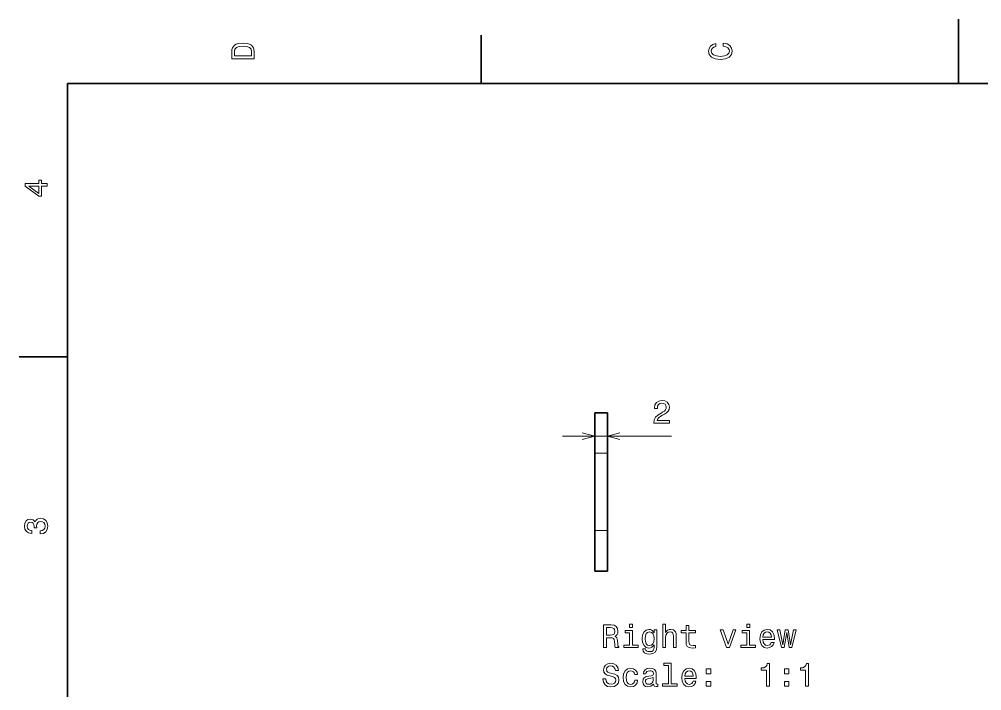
# Model space of a CAD drawing. Extents: x 0 to 297, y 0 to 210.
# Drawn here: x 2.5 to 152.1, y 105.6 to 210 of the extents above; entities that cross this region are included whole.
import ezdxf

# ---------------------------------------------------------------- set-up
doc = ezdxf.new("R2010")
doc.units = 0

msp = doc.modelspace()

# ---------------------------------------------------------------- linework, layer by layer
at = {"color": 7, "lineweight": 35, "ltscale": 0.25}
msp.add_line((148.5, 200), (148.5, 210), dxfattribs=at)
at = {"color": 7, "lineweight": 35, "ltscale": 0.1875}
for p, q in [((74.300003, 200), (74.300003, 207.5)), ((10, 157.5), (2.5, 157.5))]:
    msp.add_line(p, q, dxfattribs=at)
at = {"color": 7, "lineweight": 35}
for p, q in [((287, 200), (10, 200)), ((10, 200), (10, 10))]:
    msp.add_line(p, q, dxfattribs=at)
at = {"color": 7, "lineweight": 35, "ltscale": 0.15756}
for p, q in [((91.945457, 148.820068), (91.945457, 142.51767)), ((93.945457, 148.820068), (93.945457, 142.51767)), ((91.945457, 124.194618), (91.945457, 130.497009)), ((93.945457, 124.194618), (93.945457, 130.497009))]:
    msp.add_line(p, q, dxfattribs=at)
at = {"color": 7, "lineweight": 35, "ltscale": 0.05}
for p, q in [((93.945457, 148.820068), (91.945457, 148.820068)), ((93.945457, 124.194618), (91.945457, 124.194618))]:
    msp.add_line(p, q, dxfattribs=at)
at = {"color": 7, "lineweight": 13, "ltscale": 0.090406}
for p, q in [((91.945457, 146.820068), (91.945457, 143.203842)), ((93.945457, 146.820068), (93.945457, 143.203842))]:
    msp.add_line(p, q, dxfattribs=at)
at = {"color": 7, "lineweight": 13, "ltscale": 0.423832}
msp.add_line((86.945457, 145.203842), (103.898743, 145.203842), dxfattribs=at)
at = {"color": 7, "lineweight": 35, "ltscale": 0.300517}
for p, q in [((91.945457, 142.51767), (91.945457, 130.497009)), ((93.945457, 142.51767), (93.945457, 130.497009))]:
    msp.add_line(p, q, dxfattribs=at)
at = {"color": 7, "lineweight": 13, "ltscale": 0.05}
for p, q in [((93.945457, 142.51767), (91.945457, 142.51767)), ((93.945457, 130.497009), (91.945457, 130.497009))]:
    msp.add_line(p, q, dxfattribs=at)
at = {"color": 7, "lineweight": 13}
for points in [[(35.533215, 204.994965), (35.533215, 203.829971), (39.033215, 203.829971), (39.033215, 204.994965), (38.922264, 205.544678), (38.584366, 205.953171), (38.034657, 206.205338), (37.283215, 206.296112), (36.516644, 206.215424), (36.21405, 206.114563), (35.971977, 205.973343), (35.644165, 205.56485), (35.563473, 205.297562)], [(35.951801, 204.959656), (36.027451, 205.342941), (36.259438, 205.605194), (36.672985, 205.761536), (37.283215, 205.811966), (37.873272, 205.756485), (38.286816, 205.600143), (38.533936, 205.332855), (38.614628, 204.959656), (38.614628, 204.298996), (35.951801, 204.298996)], [(111.93206, 205.817017), (112.35569, 205.716141), (112.658287, 205.549713), (112.844887, 205.317734), (112.905403, 205.045395), (112.814629, 204.71759), (112.54229, 204.460388), (112.098488, 204.28891), (111.483215, 204.233429), (110.872986, 204.28891), (110.424141, 204.455338), (110.151802, 204.71254), (110.055984, 205.045395), (110.106415, 205.287476), (110.247627, 205.494247), (110.474571, 205.655624), (110.787247, 205.766571), (110.787247, 206.245682), (110.308144, 206.094391), (109.94503, 205.832138), (109.718086, 205.474075), (109.637398, 205.045395), (109.763474, 204.510818), (110.116501, 204.10231), (110.696472, 203.840057), (111.483215, 203.749283), (112.269958, 203.840057), (112.84993, 204.10231), (113.208, 204.510818), (113.329041, 205.045395), (113.233215, 205.51442), (112.965927, 205.892654), (112.527161, 206.159943), (111.93206, 206.301163)], [(6.833213, 184.02739), (6.833213, 184.481277), (5.965778, 184.481277), (5.965778, 184.98056), (5.56232, 184.98056), (5.56232, 184.481277), (3.408862, 184.481277), (3.408862, 184.022339), (5.521974, 182.489197), (5.965778, 182.489197), (5.965778, 184.02739)], [(5.56232, 182.912827), (3.993876, 184.02739), (5.56232, 184.02739)], [(101.150185, 147.203842), (103.555801, 147.203842), (103.555801, 147.637558), (101.65451, 147.637558), (101.760414, 147.874588), (101.941971, 148.071274), (102.50177, 148.429337), (102.799316, 148.580643), (103.132172, 148.797501), (103.369202, 149.049652), (103.505371, 149.347214), (103.555801, 149.685104), (103.47007, 150.108734), (103.23304, 150.441589), (102.869926, 150.653412), (102.400902, 150.72905), (101.916756, 150.643326), (101.548599, 150.406281), (101.311569, 150.028046), (101.230873, 149.528763), (101.230873, 149.45816), (101.689812, 149.45816), (101.689812, 149.498505), (101.735199, 149.841446), (101.871368, 150.093613), (102.088226, 150.25499), (102.375687, 150.310471), (102.668198, 150.26004), (102.885056, 150.133957), (103.026268, 149.937271), (103.076698, 149.690155), (103.041397, 149.45816), (102.945572, 149.261475), (102.784187, 149.090012), (102.562286, 148.938705), (102.26474, 148.777328), (101.7705, 148.464645), (101.422516, 148.13179), (101.215744, 147.728333), (101.150185, 147.218964)], [(5.73379, 129.979111), (5.769093, 129.979111), (6.253242, 130.059799), (6.616354, 130.296829), (6.848343, 130.670029), (6.934078, 131.164276), (6.848343, 131.688766), (6.626441, 132.082138), (6.273415, 132.334305), (5.819525, 132.425079), (5.521974, 132.384735), (5.279899, 132.273788), (5.0933, 132.092224), (4.957133, 131.850143), (4.684798, 132.177963), (4.251081, 132.293961), (3.857709, 132.218307), (3.560158, 132.00145), (3.373559, 131.648422), (3.307997, 131.164276), (3.388689, 130.710388), (3.610591, 130.362396), (3.963617, 130.135452), (4.432637, 130.059799), (4.46794, 130.059799), (4.46794, 130.508652), (4.145173, 130.548996), (3.913184, 130.680115), (3.771974, 130.891937), (3.721542, 131.189484), (3.761888, 131.451736), (3.867795, 131.643372), (4.039265, 131.759369), (4.271254, 131.804764), (4.518372, 131.759369), (4.684798, 131.638336), (4.785663, 131.426514), (4.815922, 131.139053), (4.810879, 130.942368), (5.209294, 130.942368), (5.199208, 131.189484), (5.244596, 131.507217), (5.365634, 131.744247), (5.56232, 131.885452), (5.819525, 131.935883), (6.112032, 131.880417), (6.328891, 131.734161), (6.465058, 131.502167), (6.510447, 131.194534), (6.460014, 130.876801), (6.308718, 130.644821), (6.066643, 130.498566), (5.73379, 130.443085)], [(93.338829, 112.33799), (93.807846, 112.33799), (93.807846, 113.815659), (94.286957, 113.815659), (94.639984, 113.800529), (94.861885, 113.729919), (94.982918, 113.563492), (95.033356, 113.265945), (95.058571, 112.81205), (95.088829, 112.514503), (95.149345, 112.33799), (95.678886, 112.33799), (95.678886, 112.433807), (95.562889, 112.57502), (95.522545, 112.837273), (95.487244, 113.402107), (95.401512, 113.820702), (95.285515, 113.95182), (95.103958, 114.047646), (95.305687, 114.173721), (95.446899, 114.350235), (95.537674, 114.572144), (95.567932, 114.839432), (95.49733, 115.263062), (95.295601, 115.580788), (94.962746, 115.77243), (94.508858, 115.83799), (93.338829, 115.83799)], [(94.377731, 115.409317), (94.685371, 115.379059), (94.902229, 115.283234), (95.038399, 115.10672), (95.083786, 114.829346), (95.033356, 114.536835), (94.897186, 114.360321), (94.665199, 114.269547), (94.347473, 114.244331), (93.807846, 114.244331), (93.807846, 115.409317)], [(97.827301, 115.95903), (97.358284, 115.95903), (97.358284, 115.454704), (97.827301, 115.454704)], [(102.527588, 112.33799), (102.971397, 112.33799), (102.971397, 113.90139), (103.016785, 114.25946), (103.16304, 114.521706), (103.389984, 114.68309), (103.692574, 114.743607), (103.934647, 114.693176), (104.085945, 114.557007), (104.161598, 114.330063), (104.186813, 114.027473), (104.186813, 112.33799), (104.630615, 112.33799), (104.630615, 114.118248), (104.610443, 114.476318), (104.519669, 114.773872), (104.222115, 115.046204), (103.758141, 115.142021), (103.505974, 115.10672), (103.289116, 115.010902), (103.107559, 114.859604), (102.971397, 114.652832), (102.971397, 115.95903), (102.527588, 115.95903)], [(106.158714, 114.577187), (106.158714, 113.220558), (106.188972, 112.781792), (106.330185, 112.479202), (106.612602, 112.302689), (107.091713, 112.242172), (107.616211, 112.267387), (107.616211, 112.650673), (107.232925, 112.620407), (106.884941, 112.660759), (106.698341, 112.786835), (106.617645, 112.99865), (106.602516, 113.296204), (106.602516, 114.577187), (107.616211, 114.577187), (107.616211, 114.955421), (106.602516, 114.955421), (106.602516, 115.747215), (106.158714, 115.747215), (106.158714, 114.955421), (105.392143, 114.955421), (105.392143, 114.577187)], [(116.043442, 115.95903), (115.574417, 115.95903), (115.574417, 115.454704), (116.043442, 115.454704)], [(97.812172, 112.711189), (97.812172, 114.955421), (96.672401, 114.955421), (96.672401, 114.577187), (97.36837, 114.577187), (97.36837, 112.711189), (96.460587, 112.711189), (96.460587, 112.33799), (98.730042, 112.33799), (98.730042, 112.711189)], [(101.59964, 112.45903), (101.59964, 115.046204), (101.176003, 115.046204), (101.176003, 114.607445), (100.828026, 115.005859), (100.616211, 115.10672), (100.379173, 115.142021), (99.9505, 115.041161), (99.617645, 114.758736), (99.400787, 114.304848), (99.325142, 113.694618), (99.400787, 113.079346), (99.617645, 112.62545), (99.9505, 112.33799), (100.379173, 112.242172), (100.621246, 112.277473), (100.822983, 112.368248), (101.176003, 112.751534), (101.176003, 112.368248), (101.135658, 112.065659), (101.024712, 111.848793), (100.812897, 111.722717), (100.495171, 111.67733), (100.217789, 111.707588), (100.021103, 111.783234), (99.905113, 111.91436), (99.869812, 112.090874), (99.441132, 112.090874), (99.441132, 112.070702), (99.506699, 111.747932), (99.708427, 111.505859), (100.031189, 111.349518), (100.469955, 111.294044), (100.994446, 111.36969), (101.34243, 111.581505), (101.539116, 111.949661)], [(99.784073, 113.694618), (99.82946, 114.143463), (99.96563, 114.476318), (100.177444, 114.673004), (100.459869, 114.743607), (100.757416, 114.673004), (100.979317, 114.476318), (101.115486, 114.143463), (101.165916, 113.694618), (101.115486, 113.235687), (100.979317, 112.907875), (100.757416, 112.706146), (100.459869, 112.640587), (100.177444, 112.706146), (99.96563, 112.907875), (99.82946, 113.24073)], [(112.447617, 112.33799), (112.916641, 112.33799), (113.905113, 115.046204), (113.446182, 115.046204), (112.684647, 112.862488), (111.90799, 115.046204), (111.444016, 115.046204)], [(116.028313, 112.711189), (116.028313, 114.955421), (114.888542, 114.955421), (114.888542, 114.577187), (115.584511, 114.577187), (115.584511, 112.711189), (114.676727, 112.711189), (114.676727, 112.33799), (116.946182, 112.33799), (116.946182, 112.711189)], [(118.096039, 113.563492), (119.871246, 113.563492), (119.876297, 113.770264), (119.795601, 114.350235), (119.5737, 114.783958), (119.220673, 115.046204), (118.751656, 115.142021), (118.292725, 115.041161), (117.939697, 114.758736), (117.712753, 114.299805), (117.632057, 113.694618), (117.707703, 113.074303), (117.934647, 112.620407), (118.282639, 112.33799), (118.736526, 112.242172), (119.129898, 112.307732), (119.452667, 112.479202), (119.689697, 112.751534), (119.825859, 113.114647), (119.3871, 113.114647), (119.296326, 112.912918), (119.165199, 112.76162), (118.792, 112.640587), (118.504532, 112.69606), (118.287674, 112.872574), (118.146469, 113.160034), (118.096039, 113.548363)], [(118.096039, 113.936691), (118.151512, 114.284676), (118.287674, 114.541878), (118.494446, 114.698219), (118.766785, 114.753693), (119.034073, 114.698219), (119.240845, 114.541878), (119.366928, 114.284676), (119.412315, 113.936691)], [(121.384216, 112.33799), (121.787674, 114.637703), (122.191132, 112.33799), (122.614761, 112.33799), (123.280472, 115.046204), (122.851799, 115.046204), (122.402954, 112.74649), (122.004532, 115.046204), (121.565773, 115.046204), (121.167358, 112.74649), (120.718513, 115.046204), (120.294884, 115.046204), (120.960587, 112.33799)], [(93.666641, 107.44606), (93.207703, 107.44606), (93.308571, 106.911476), (93.56073, 106.518105), (93.949059, 106.281075), (94.473557, 106.195343), (94.993011, 106.276031), (95.38134, 106.497932), (95.628456, 106.845917), (95.719231, 107.304848), (95.643585, 107.718391), (95.43177, 107.985687), (95.088829, 108.162201), (94.629898, 108.29332), (94.236526, 108.389145), (93.979317, 108.500092), (93.833069, 108.661476), (93.787674, 108.913635), (93.833069, 109.140587), (93.964188, 109.312057), (94.165916, 109.428047), (94.443298, 109.468391), (94.725716, 109.417961), (94.947617, 109.281792), (95.093872, 109.054848), (95.164474, 108.747215), (95.623413, 108.747215), (95.623413, 108.757301), (95.542717, 109.231361), (95.305687, 109.584389), (94.932487, 109.80629), (94.428169, 109.881935), (93.974274, 109.80629), (93.621246, 109.594475), (93.394302, 109.266663), (93.313614, 108.843033), (93.379173, 108.46479), (93.570816, 108.207588), (93.873413, 108.036118), (94.286957, 107.904991), (94.695457, 107.789001), (95.003098, 107.678047), (95.189697, 107.516663), (95.255257, 107.254417), (95.19474, 106.987129), (95.038399, 106.7854), (94.801369, 106.659317), (94.493729, 106.618973), (94.150787, 106.674446), (93.888542, 106.835831), (93.722115, 107.098076)], [(103.410156, 109.539001), (103.410156, 106.66436), (102.49733, 106.66436), (102.49733, 106.291161), (104.761742, 106.291161), (104.761742, 106.66436), (103.853958, 106.66436), (103.853958, 109.912201), (102.714188, 109.912201), (102.714188, 109.539001)], [(118.660873, 106.291161), (119.119812, 106.291161), (119.119812, 109.816376), (118.776871, 109.816376), (118.686096, 109.508743), (118.504532, 109.301971), (118.227158, 109.180931), (117.843872, 109.140587), (117.843872, 108.782516), (118.660873, 108.782516)], [(124.732918, 106.291161), (125.191849, 106.291161), (125.191849, 109.816376), (124.848915, 109.816376), (124.758133, 109.508743), (124.576584, 109.301971), (124.299202, 109.180931), (123.915916, 109.140587), (123.915916, 108.782516), (124.732918, 108.782516)], [(98.180328, 108.101677), (98.619087, 108.101677), (98.528313, 108.505135), (98.311455, 108.822861), (97.973557, 109.019547), (97.534798, 109.095192), (97.050644, 108.994331), (96.682487, 108.711906), (96.4505, 108.252975), (96.369812, 107.637703), (96.445457, 107.027473), (96.672401, 106.573578), (97.030472, 106.291161), (97.519669, 106.195343), (97.953384, 106.270988), (98.291275, 106.482803), (98.52327, 106.815659), (98.62413, 107.25946), (98.2005, 107.25946), (98.124855, 106.977043), (97.983643, 106.765221), (97.781914, 106.634102), (97.534798, 106.593758), (97.227158, 106.659317), (97.005257, 106.861046), (96.869087, 107.188858), (96.8237, 107.652832), (96.869087, 108.10672), (97.0103, 108.434532), (97.237244, 108.636261), (97.534798, 108.706863), (97.797043, 108.661476), (97.993729, 108.545486), (98.124855, 108.353844)], [(101.100357, 106.644188), (101.100357, 106.629059), (101.125572, 106.457588), (101.201218, 106.336548), (101.518944, 106.24073), (101.76606, 106.281075), (101.76606, 106.624016), (101.660156, 106.608887), (101.518944, 106.674446), (101.493729, 106.876175), (101.493729, 108.278191), (101.433212, 108.636261), (101.256699, 108.88842), (100.949059, 109.039719), (100.515343, 109.095192), (100.091713, 109.034676), (99.77903, 108.863205), (99.582344, 108.595917), (99.516785, 108.242889), (99.516785, 108.212631), (99.915199, 108.212631), (99.9505, 108.424446), (100.061455, 108.575745), (100.243011, 108.666519), (100.500214, 108.70182), (100.74733, 108.676605), (100.923843, 108.60096), (101.029755, 108.469833), (101.065056, 108.288277), (101.044884, 108.076462), (100.964188, 107.970558), (100.762459, 107.92012), (100.384216, 107.879776), (99.9505, 107.789001), (99.64286, 107.627617), (99.461311, 107.375458), (99.40583, 107.002258), (99.456268, 106.669403), (99.612602, 106.422287), (99.864769, 106.265945), (100.212746, 106.210472), (100.68177, 106.316376)], [(105.951942, 107.516663), (107.727158, 107.516663), (107.732201, 107.723434), (107.651512, 108.303406), (107.429611, 108.737129), (107.076584, 108.999374), (106.607559, 109.095192), (106.148628, 108.994331), (105.795601, 108.711906), (105.568657, 108.252975), (105.487961, 107.647789), (105.563614, 107.027473), (105.790558, 106.573578), (106.138542, 106.291161), (106.59243, 106.195343), (106.985802, 106.260902), (107.308571, 106.432373), (107.545601, 106.704704), (107.68177, 107.067818), (107.243011, 107.067818), (107.152229, 106.866089), (107.021103, 106.71479), (106.647903, 106.593758), (106.360443, 106.649231), (106.143585, 106.825745), (106.002373, 107.113205), (105.951942, 107.501534)], [(105.951942, 107.889862), (106.007416, 108.237846), (106.143585, 108.495049), (106.350357, 108.65139), (106.622688, 108.706863), (106.889984, 108.65139), (107.096756, 108.495049), (107.222839, 108.237846), (107.268227, 107.889862)], [(109.295601, 108.247932), (109.99157, 108.247932), (109.99157, 108.999374), (109.295601, 108.999374)], [(121.439697, 108.247932), (122.135658, 108.247932), (122.135658, 108.999374), (121.439697, 108.999374)], [(101.049927, 107.239288), (100.989403, 106.977043), (100.828026, 106.775307), (100.585945, 106.644188), (100.288399, 106.598801), (100.096756, 106.624016), (99.960587, 106.704704), (99.874855, 106.845917), (99.84964, 107.042603), (99.869812, 107.219116), (99.9505, 107.345192), (100.27327, 107.486404), (100.68177, 107.546921), (101.049927, 107.667961)], [(109.295601, 106.291161), (109.99157, 106.291161), (109.99157, 107.042603), (109.295601, 107.042603)], [(121.439697, 106.291161), (122.135658, 106.291161), (122.135658, 107.042603), (121.439697, 107.042603)]]:
    msp.add_lwpolyline(points, close=True, dxfattribs=at)
for points in [[(90.013603, 144.686203), (91.945457, 145.203842), (90.013603, 145.721481)], [(95.877312, 145.721481), (93.945457, 145.203842), (95.877312, 144.686203)]]:
    msp.add_lwpolyline(points, dxfattribs=at)

doc.saveas('drawing.dxf')
